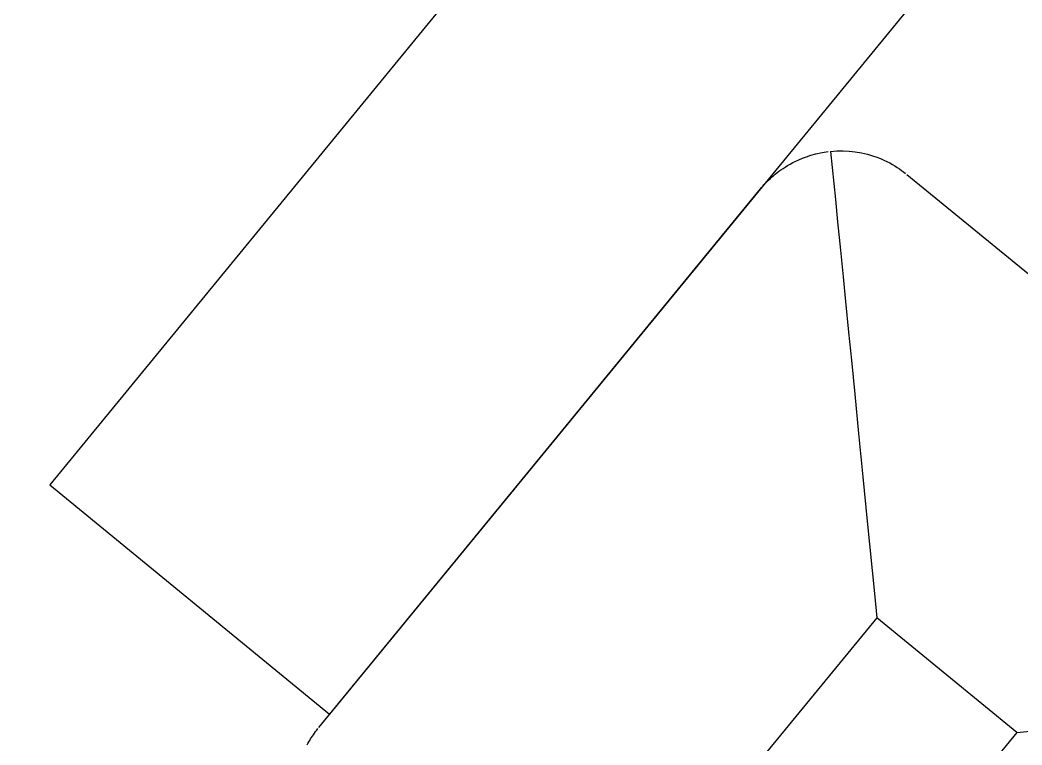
# Model space of a CAD drawing. Header units: metres. Extents: x 595957 to 596103, y 139647 to 139785.
# Drawn here: x 596051.6742 to 596051.7737, y 139678.6517 to 139678.7237 of the extents above; entities that cross this region are included whole.
import ezdxf

# ---------------------------------------------------------------- set-up
doc = ezdxf.new("R2010")
doc.units = ezdxf.units.M
doc.header["$MEASUREMENT"] = 0
doc.linetypes.add('DD2', pattern=[209.9734, 157.48, -26.2467, 0, -26.2467])
doc.layers.add('08-VU-0.20', color=32, linetype='Continuous')

# ---------------------------------------------------------------- blocks, each defined once
blk = doc.blocks.new('A$C53152EA7')
at = {"linetype": 'DD2'}
for p, q in [((-0.3250514031387866, -0.3566701466334052), (-0.3250514031387866, -1.408709630544763)), ((-0.2891147594200447, -0.3566701466479572), (-0.28911475953646, -1.408709630559315)), ((-0.3250514031387866, -1.408709630544763), (-0.2891147593036294, -1.408709630588419))]:
    blk.add_line(p, q, dxfattribs=at)
at = {"linetype": 'Continuous'}
for p, q in [((-0.2787829854059964, -1.330915869853925), (-0.2096049463143572, -1.330915924831061)), ((-0.28911483369302, -1.410425685797236), (-0.2891147786285728, -1.341247646778356)), ((-0.2531781563302502, -1.366852482489776), (-0.2531781705329195, -1.384820804480114)), ((-0.2352098344126716, -1.36685249680886), (-0.2531781563302502, -1.366852482489776)), ((-0.2352098344126716, -1.36685249680886), (-0.2352098487317562, -1.384820818697335))]:
    blk.add_line(p, q, dxfattribs=at)
at = {"linetype": 'Continuous', "extrusion": (0, 0, -1)}
for points in [[(0.2860886632697657, -1.333941965116537), (0.2826987255830318, -1.337331899951096), (0.2811212319647893, -1.338909392419737), (0.2791161038912833, -1.340914519416401), (0.2772426143055782, -1.34278800834727), (0.2754946718923748, -1.344535950367572), (0.2733205385738984, -1.346710083540529), (0.2713480145903304, -1.348682607756928), (0.2689632669789717, -1.351067356052226), (0.2661866674898192, -1.353843957112986), (0.2631216025911272, -1.356909024150809), (0.2599865751108155, -1.360044054716127), (0.2548825583653525, -1.365148077835329), (0.2531781563302502, -1.366852482489776)], [(0.2352098344126716, -1.36685249680886), (0.225429518497549, -1.357072200160474), (0.2222270626807585, -1.353869752405444), (0.219472112134099, -1.351114809236606), (0.2171030875761062, -1.348745791547117), (0.2150659376056865, -1.346708648052299), (0.2127325240289792, -1.344375242028036), (0.2108321953564882, -1.342474919903907), (0.2087693979265168, -1.340412130142795), (0.2072111355373636, -1.338853873705375), (0.205640603788197, -1.337283348068013), (0.2037521103629842, -1.335394862355315), (0.2022992736892775, -1.33394203192438)]]:
    blk.add_lwpolyline(points, dxfattribs=at)
at = {"linetype": 'Continuous'}
for points in [[(-0.2860886632697657, -1.333941965116537, 0), (-0.286078957724385, -1.333932329594973, 0), (-0.2860692506656051, -1.333922695659567, 0), (-0.2860595398815349, -1.333913064940134, 0), (-0.2860498238587752, -1.333903439095593, 0), (-0.2860401005018502, -1.333893819668447, 0), (-0.2860303684137762, -1.33388420852134, 0), (-0.2860206254990771, -1.333874607094913, 0), (-0.286010870244354, -1.33386501717905, 0), (-0.286001100554131, -1.333855440010666, 0), (-0.2859823566395789, -1.333837149111787, 0), (-0.2859635553322732, -1.33381891073077, 0), (-0.2859446981456131, -1.333800723936292, 0), (-0.2859257862437516, -1.333782587622409, 0), (-0.2859068213729188, -1.333764500843245, 0), (-0.2858878049300984, -1.333746462638373, 0), (-0.2858687380794436, -1.333728471625363, 0), (-0.2858496223343536, -1.333710527091171, 0), (-0.285830459324643, -1.333692627798882, 0), (-0.2858110924717039, -1.333674626643187, 0), (-0.2857916785869747, -1.333656670991331, 0), (-0.2857722176704556, -1.333638761047041, 0), (-0.2857527092564851, -1.333620897275978, 0), (-0.2857331534614787, -1.333603080027387, 0), (-0.2857135497033596, -1.333585309519549, 0), (-0.2856938980985433, -1.333567586465506, 0), (-0.2856741981813684, -1.333549911141745, 0), (-0.285654449951835, -1.333532283853856, 0), (-0.2856345070758834, -1.333514575730078, 0), (-0.2856145150726661, -1.33349691668991, 0), (-0.2855944742914289, -1.333479306922527, 0), (-0.2855743846157566, -1.333461746457033, 0), (-0.2855542465113103, -1.333444235278876, 0), (-0.2855340602109209, -1.33342677350447, 0), (-0.2855138261802495, -1.333409361031954, 0), (-0.2854935440700501, -1.333391998094157, 0), (-0.2854732143459842, -1.333374684298178, 0), (-0.2854527030140162, -1.333357306633843, 0), (-0.2854321434861049, -1.333339978897129, 0), (-0.285411536344327, -1.333322701713769, 0), (-0.2853908813558519, -1.333305474952795, 0), (-0.2853701789863408, -1.333288299036212, 0), (-0.2853494287701324, -1.333271173847606, 0), (-0.2853286312893033, -1.333254099736223, 0), (-0.2853077864274383, -1.333237076629302, 0), (-0.2852868943009526, -1.333220104788779, 0), (-0.2852658323245123, -1.333203085421701, 0), (-0.2852447227342054, -1.333186118470621, 0), (-0.2852235656464472, -1.333169203659054, 0), (-0.2852023611776531, -1.333152341263485, 0), (-0.2851811093278229, -1.333135531487642, 0), (-0.2851598104462028, -1.333118774564355, 0), (-0.2851384642999619, -1.333102070217137, 0), (-0.2851170713547617, -1.333085418926203, 0), (-0.2850956317270175, -1.333068820851622, 0), (-0.2850740344729275, -1.333052190937451, 0), (-0.2850523899542168, -1.333035615039989, 0), (-0.2850306985201314, -1.33301909302827, 0), (-0.2850089601706713, -1.333002625717199, 0), (-0.2849871749058366, -1.332986212481046, 0), (-0.2849653430748731, -1.332969854163821, 0), (-0.2849434646777809, -1.332953550459933, 0), (-0.2849215397145599, -1.332937301835045, 0), (-0.2848995683016255, -1.332921108376468, 0), (-0.2848774516023695, -1.332904897659319, 0), (-0.2848552881041542, -1.332888743010699, 0), (-0.2848330780398101, -1.33287264451792, 0), (-0.2848108216421679, -1.332856602311949, 0), (-0.2847885189112276, -1.332840616785688, 0), (-0.2847661698469892, -1.33282468773541, 0), (-0.2847437746822834, -1.332808815757744, 0), (-0.2847213333006948, -1.332793000648962, 0), (-0.2846988460514694, -1.33277724290383, 0), (-0.2846762255067006, -1.332761481840862, 0), (-0.2846535587450489, -1.332745778665412, 0), (-0.2846308457665145, -1.332730133945006, 0), (-0.2846080870367587, -1.332714547650539, 0), (-0.284585282439366, -1.332699020073051, 0), (-0.2845624318579212, -1.332683551183436, 0), (-0.2845395356416702, -1.332668141563772, 0), (-0.2845165942562744, -1.332652791097644, 0), (-0.2844936071196571, -1.332637500265264, 0), (-0.2844704982126132, -1.33262221867335, 0), (-0.2844473436707631, -1.332606997268158, 0), (-0.2844241440761834, -1.332591835831408, 0), (-0.2844008991960436, -1.332576735061593, 0), (-0.2843776096124202, -1.332561694609467, 0), (-0.2843542750924826, -1.332546714460477, 0), (-0.2843308962183073, -1.33253179503663, 0), (-0.2843074727570638, -1.33251693607599, 0), (-0.284284005407244, -1.332502137956908, 0), (-0.2842604288598523, -1.332487359628431, 0), (-0.2842368080746382, -1.332472642636276, 0), (-0.2842131436336786, -1.332457987038651, 0), (-0.2841894355369732, -1.33244339270459, 0), (-0.2841656839009374, -1.332428859939682, 0), (-0.284141888958402, -1.332414388802135, 0), (-0.2841180510586128, -1.332399979248294, 0), (-0.2840941702015698, -1.332385631612851, 0), (-0.2840702465036884, -1.332371345648426, 0), (-0.2840462265303358, -1.332357090010191, 0), (-0.2840221639489755, -1.33234289662505, 0), (-0.2839980588760227, -1.332328765740385, 0), (-0.2839739117771387, -1.332314697283437, 0), (-0.2839497224194929, -1.332300691938144, 0), (-0.2839254913851619, -1.332286748918705, 0), (-0.283901218441315, -1.332272868909058, 0), (-0.2838769040536135, -1.332259052011068, 0), (-0.2838525484548882, -1.332245298166526, 0), (-0.283828109386377, -1.33223158401961, 0), (-0.283803629106842, -1.332217933537322, 0), (-0.2837791078491136, -1.332204346705112, 0), (-0.2837545457296073, -1.332190823712153, 0), (-0.2837299432139844, -1.332177364616655, 0), (-0.2837052999529988, -1.332163969491376, 0), (-0.2836806165287271, -1.332150638700114, 0), (-0.2836558928247541, -1.33213737233018, 0), (-0.2836311293067411, -1.332124170148745, 0), (-0.283606295241043, -1.332111016643466, 0), (-0.2835814215941355, -1.332097928025178, 0), (-0.2835565083660185, -1.332084904483054, 0), (-0.2835315557895228, -1.332071946031647, 0), (-0.2835065636318177, -1.332059052729164, 0), (-0.2834815327078104, -1.332046225099475, 0), (-0.2834564627846703, -1.332033462938853, 0), (-0.283431354095228, -1.332020766378264, 0), (-0.2834062067558989, -1.332008135927026, 0), (-0.2833810022566468, -1.331995562140946, 0), (-0.2833557593403384, -1.331983054507873, 0), (-0.2833304782398045, -1.331970613406156, 0), (-0.2833051590714604, -1.331958238763036, 0), (-0.2832798023009673, -1.331945930956863, 0), (-0.2832544075790793, -1.331933690118603, 0), (-0.283228975487873, -1.331921516146394, 0), (-0.2832035060273483, -1.331909409520449, 0), (-0.2831779993139207, -1.331897370255319, 0), (-0.2831524482462555, -1.331885395004065, 0), (-0.2831268602749333, -1.331873487477424, 0), (-0.2831012355163693, -1.331861648126505, 0), (-0.2830755742033944, -1.331849876631168, 0), (-0.283049876568839, -1.331838173588039, 0), (-0.2830241424962878, -1.331826538851601, 0), (-0.2829983724514022, -1.331814972960274, 0), (-0.2829725665505975, -1.331803475652123, 0), (-0.282946724910289, -1.33179204732005, 0), (-0.2829208513721824, -1.331780689797597, 0), (-0.2828949423274025, -1.331769401658676, 0), (-0.2828689981251955, -1.331758182917838, 0), (-0.2828430187655613, -1.331747033967986, 0), (-0.2828170044813305, -1.33173595496919, 0), (-0.2827909555053338, -1.331724946168833, 0), (-0.2827648718375713, -1.331714007450501, 0), (-0.2827387537108734, -1.331703139265301, 0), (-0.282712601358071, -1.331692341875168, 0), (-0.282686423510313, -1.331681618816219, 0), (-0.2826602120185271, -1.331670966595993, 0), (-0.2826339667662978, -1.331660385447321, 0), (-0.2826076881028712, -1.331649875122821, 0), (-0.2825813762610778, -1.33163943591353, 0), (-0.2825550315901637, -1.331629067921313, 0), (-0.2825286540901288, -1.331618771029753, 0), (-0.2825022442266345, -1.331608545107883, 0), (-0.282475802116096, -1.331598390795989, 0), (-0.2824493418447673, -1.331588312837994, 0), (-0.2824228499084711, -1.331578306242591, 0), (-0.2823963263072073, -1.331568370907917, 0), (-0.2823697716230527, -1.331558507008594, 0), (-0.282343185856007, -1.331548714690143, 0), (-0.2823165692389011, -1.3315389938507, 0), (-0.2822899220045656, -1.331529344664887, 0), (-0.2822632445022464, -1.331519767118152, 0), (-0.2822365367319435, -1.331510261123185, 0), (-0.2822098245378584, -1.331500836007763, 0), (-0.2821830825414509, -1.331491482473211, 0), (-0.2821563110919669, -1.331482200926985, 0), (-0.2821295104222372, -1.331472991136252, 0), (-0.282102680997923, -1.33146385323198, 0), (-0.282075822702609, -1.331454787374241, 0), (-0.2820489358855411, -1.331445793737657, 0), (-0.2820220208959654, -1.331436872249469, 0), (-0.2819950777338818, -1.331428022996988, 0), (-0.2819681436521932, -1.33141925810196, 0), (-0.2819411818636581, -1.331410565268015, 0), (-0.281914192950353, -1.331401944917161, 0), (-0.2818871767958626, -1.331393396787462, 0), (-0.2818601338658482, -1.331384921388235, 0), (-0.2818330641603097, -1.331376518442994, 0), (-0.2818059679120779, -1.331368188082706, 0), (-0.281778845586814, -1.331359930496546, 0), (-0.2817516970681027, -1.331351745990105, 0), (-0.2817245715996251, -1.331343648664188, 0), (-0.2816974207526073, -1.331335624228814, 0), (-0.2816702441778034, -1.331327672742191, 0), (-0.2816430429229513, -1.331319794131559, 0), (-0.281615816638805, -1.331311988658854, 0), (-0.2815885657910258, -1.33130425636773, 0), (-0.2815612903796136, -1.331296597520122, 0), (-0.2815339908702299, -1.33128901195596, 0), (-0.2815066673792899, -1.331281499835313, 0), (-0.2814793807920069, -1.33127407784923, 0), (-0.2814520705724135, -1.331266729277559, 0), (-0.2814247371861711, -1.331259454193059, 0), (-0.281397380749695, -1.331252252770355, 0), (-0.2813700014958158, -1.331245125096757, 0), (-0.2813425996573642, -1.331238071477856, 0), (-0.2813151755835861, -1.331231091608061, 0), (-0.2812877290416509, -1.331224185982137, 0), (-0.2812602606136352, -1.331217354469118, 0), (-0.2812328431755304, -1.331210615186137, 0), (-0.2812054040841758, -1.331203949986957, 0), (-0.281177943921648, -1.331197358958889, 0), (-0.2811504628043622, -1.331190842480282, 0), (-0.2811229607323185, -1.331184400376515, 0), (-0.2810954381711781, -1.331178032938624, 0), (-0.2810678953537717, -1.331171740195714, 0), (-0.2810403322800994, -1.331165522307856, 0), (-0.2810127494158223, -1.331159379609744, 0), (-0.2809852310456336, -1.331153330509551, 0), (-0.2809576934669167, -1.331147356177098, 0), (-0.2809301366796717, -1.331141456903424, 0), (-0.2809025608003139, -1.33113563277584, 0), (-0.2808749662945047, -1.331129883954418, 0), (-0.2808473533950746, -1.331124210628332, 0), (-0.2808197221020237, -1.331118612928549, 0), (-0.2807920728810132, -1.331113091102452, 0), (-0.2807644056156278, -1.331107645164593, 0), (-0.2807368168141693, -1.331102293726872, 0), (-0.2807092106668279, -1.33109701788635, 0), (-0.2806815876392648, -1.33109181758482, 0), (-0.28065394773148, -1.331086692924146, 0), (-0.2806262914091349, -1.331081643613288, 0), (-0.2805986187886447, -1.331076670190669, 0), (-0.2805709302192554, -1.331071771972347, 0), (-0.2805432258173823, -1.331066949351225, 0), (-0.2805155061651021, -1.331062202138128, 0), (-0.2804878790630028, -1.331057548552053, 0), (-0.2804602371761575, -1.331052969864686, 0), (-0.2804325805045664, -1.331048465945059, 0), (-0.2804049097467214, -1.331044037055108, 0), (-0.2803772247862071, -1.331039683092968, 0), (-0.2803495258558542, -1.331035403694841, 0), (-0.2803218135377392, -1.331031199326389, 0), (-0.2802940875990316, -1.331027069798438, 0), (-0.280266348621808, -1.331023015198298, 0), (-0.280238717328757, -1.331019052435295, 0), (-0.2802110735792667, -1.331015163756092, 0), (-0.2801834174897522, -1.331011349524488, 0), (-0.2801557494094595, -1.331007609376684, 0), (-0.2801280694548041, -1.331003943574615, 0), (-0.2801003778586164, -1.331000352001865, 0), (-0.2800726752029732, -1.330996834789403, 0), (-0.2800449613714591, -1.330993391980883, 0), (-0.2800172365969047, -1.33099002338713, 0), (-0.2799896352225915, -1.330986744898837, 0), (-0.2799620234873146, -1.330983540246962, 0), (-0.27993440174032, -1.330980409082258, 0), (-0.2799067703308538, -1.330977351564798, 0), (-0.2798791292589158, -1.330974367461749, 0), (-0.2798514787573367, -1.330971456904081, 0), (-0.2798238190589473, -1.330968619891792, 0), (-0.279796150745824, -1.330965856453986, 0), (-0.2797684737015516, -1.330963166197762, 0), (-0.2797409361228347, -1.330960563209374, 0), (-0.2797133903950453, -1.330958033242496, 0), (-0.2796858368674293, -1.330955576326232, 0), (-0.2796582757728174, -1.330953192533343, 0), (-0.2796307071112096, -1.330950882533216, 0), (-0.2796031314646825, -1.330948646296747, 0), (-0.2795755487168208, -1.330946484202286, 0), (-0.2795479592168704, -1.330944396380801, 0), (-0.2795203635469079, -1.330942382934154, 0), (-0.2794929237570614, -1.330940455503878, 0), (-0.2794654779136181, -1.330938601255184, 0), (-0.279438026365824, -1.330936819402268, 0), (-0.2794105692300946, -1.330935109304846, 0), (-0.2793831070885062, -1.330933470540913, 0), (-0.2793556397082284, -1.330931902266457, 0), (-0.2793281675549224, -1.330930403695675, 0), (-0.2793006908614188, -1.330928974144626, 0), (-0.2792732095113024, -1.33092761291482, 0), (-0.2792459013871849, -1.330926328111673, 0), (-0.2792185894213617, -1.330925113041303, 0), (-0.2791912738466635, -1.330923970148433, 0), (-0.2791639546630904, -1.33092290298373, 0), (-0.2791366323363036, -1.330921913846396, 0), (-0.2791093070991337, -1.33092100569047, 0), (-0.2790819790679961, -1.330920181324473, 0), (-0.2790546484757215, -1.330919443658786, 0), (-0.2790273156715557, -1.330918795531034, 0), (-0.2790001730900258, -1.330918241117615, 0), (-0.2789730286458507, -1.330917767700157, 0), (-0.2789458824554458, -1.330917365019559, 0), (-0.2789187351008877, -1.330917023136863, 0), (-0.2788915864657611, -1.330916731763864, 0), (-0.2788644370157272, -1.330916480917949, 0), (-0.2788372869836167, -1.330916260398226, 0), (-0.2788101362530142, -1.330916060047457, 0), (-0.2787829854059964, -1.330915869853925, 0)], [(-0.2891147786285728, -1.341247646778356, 0), (-0.2891147058689967, -1.341230828809785, 0), (-0.2891146291512996, -1.34121401066659, 0), (-0.2891145445173606, -1.341197192843538, 0), (-0.2891144483583048, -1.341180374991382, 0), (-0.2891143364831805, -1.341163557575783, 0), (-0.2891142052831128, -1.341146740363911, 0), (-0.2891140505671501, -1.341129923297558, 0), (-0.2891138686100021, -1.34111310679873, 0), (-0.2891136555699632, -1.341096290576388, 0), (-0.2891134074889123, -1.341079435384017, 0), (-0.2891131254145876, -1.341062580511789, 0), (-0.289112810161896, -1.341045726367156, 0), (-0.2891124627785757, -1.341028872688184, 0), (-0.2891120846616104, -1.341012020042399, 0), (-0.2891116765094921, -1.340995167949586, 0), (-0.2891112396027893, -1.340978316497058, 0), (-0.2891107748728245, -1.340961466237786, 0), (-0.2891102834837511, -1.340944616793422, 0), (-0.289109765086323, -1.340927729848772, 0), (-0.2891092206118628, -1.340910843864549, 0), (-0.2891086499439552, -1.340893959102686, 0), (-0.2891080526169389, -1.340877075694152, 0), (-0.289107428630814, -1.340860193173285, 0), (-0.289106777519919, -1.340843312093057, 0), (-0.2891060988185927, -1.340826432176982, 0), (-0.2891053927596658, -1.340809553657891, 0), (-0.2891046587610617, -1.340792676550336, 0), (-0.2891038950765505, -1.340775763863348, 0), (-0.2891031029867008, -1.340758852878935, 0), (-0.2891022829571739, -1.340741943451576, 0), (-0.2891014349879697, -1.340725035406649, 0), (-0.2891005588462576, -1.340708129151608, 0), (-0.2890996551141143, -1.340691224802868, 0), (-0.289098723558709, -1.34067432206939, 0), (-0.2890977642964572, -1.340657421285869, 0), (-0.2890967775601894, -1.340640522248577, 0), (-0.2890957611380145, -1.340623589669121, 0), (-0.2890947171254084, -1.340606659112382, 0), (-0.2890936455223709, -1.34058973059291, 0), (-0.2890925462124869, -1.340572804110707, 0), (-0.2890914195450023, -1.340555880000466, 0), (-0.2890902649378404, -1.340538958087564, 0), (-0.2890890828566626, -1.340522038197378, 0), (-0.2890878733014688, -1.340505120795569, 0), (-0.2890866358065978, -1.340488205867587, 0), (-0.2890853681601584, -1.34047125899815, 0), (-0.2890840726904571, -1.340454314704402, 0), (-0.2890827496303245, -1.34043737295724, 0), (-0.2890813987469301, -1.340420433727559, 0), (-0.2890800202731043, -1.340403497262741, 0), (-0.289078614092432, -1.34038656357734, 0), (-0.289077180204913, -1.340369632525835, 0), (-0.2890757186105475, -1.34035270428285, 0), (-0.2890742294257507, -1.3403357789648, 0), (-0.2890727097401395, -1.340318823815323, 0), (-0.2890711622312665, -1.340301871619886, 0), (-0.2890695871319622, -1.340284922363935, 0), (-0.2890679843258113, -1.340267976091127, 0), (-0.2890663536963984, -1.340251033223467, 0), (-0.2890646954765543, -1.340234093426261, 0), (-0.2890630095498636, -1.340217156903236, 0), (-0.2890612960327417, -1.340200223727152, 0), (-0.2890595549251884, -1.340183293781593, 0), (-0.2890577827347443, -1.340166335969116, 0), (-0.2890559828374535, -1.340149381503579, 0), (-0.2890541552333161, -1.340132430632366, 0), (-0.2890522999223322, -1.340115483282716, 0), (-0.2890504169045016, -1.340098539672908, 0), (-0.2890485060634091, -1.340081599526457, 0), (-0.2890465678647161, -1.340064663309022, 0), (-0.2890446016099304, -1.340047730875085, 0), (-0.2890426078811288, -1.340030802122783, 0), (-0.2890405830694363, -1.34001384745352, 0), (-0.2890385302016512, -1.339996896538651, 0), (-0.2890364497434348, -1.33997994971287, 0), (-0.2890343415783718, -1.339963006947073, 0), (-0.2890322054736316, -1.339946068328572, 0), (-0.2890300418948755, -1.339929133959231, 0), (-0.2890278504928574, -1.33991220362077, 0), (-0.2890256315004081, -1.339895277778851, 0), (-0.2890233849175274, -1.339878356040572, 0), (-0.289021106553264, -1.339861410146113, 0), (-0.2890188005985692, -1.339844468573574, 0), (-0.2890164665877819, -1.339827531715855, 0), (-0.2890141051029786, -1.339810599180055, 0), (-0.2890117159113288, -1.339793671417283, 0), (-0.289009298896417, -1.339776748267468, 0), (-0.2890068541746587, -1.339759829890681, 0), (-0.2890043816296384, -1.339742916199611, 0), (-0.2890018816106021, -1.339726007528952, 0), (-0.2889993494609371, -1.33970907596813, 0), (-0.2889967898372561, -1.339692149485927, 0), (-0.2889942022738978, -1.33967522814055, 0), (-0.288991587003693, -1.339658311859239, 0), (-0.2889889437938109, -1.339641400511027, 0), (-0.2889862729934976, -1.339624494576128, 0), (-0.2889835744863376, -1.339607593792607, 0), (-0.2889808483887464, -1.339590698247775, 0), (-0.2889780941186473, -1.339573808072601, 0), (-0.2889753081835806, -1.339556896913564, 0), (-0.2889724943088368, -1.33953999140067, 0), (-0.2889696524944156, -1.339523091330193, 0), (-0.2889667830895633, -1.339506196862203, 0), (-0.2889638856286183, -1.339489307982149, 0), (-0.2889609606936574, -1.339472424820997, 0), (-0.2889580079354346, -1.339455547349644, 0), (-0.2889550273539498, -1.339438675626297, 0), (-0.2889520188327879, -1.339421809912892, 0), (-0.2889489782974124, -1.339404924976407, 0), (-0.2889459098223597, -1.339388046151726, 0), (-0.2889428135240451, -1.339371173060499, 0), (-0.2889396894024685, -1.339354306139285, 0), (-0.2889365373412147, -1.339337445417186, 0), (-0.2889333579223603, -1.339320591025171, 0), (-0.288930150330998, -1.339303742643096, 0), (-0.2889269149163738, -1.339286900678417, 0), (-0.288923651794903, -1.339270064941957, 0), (-0.2889203560771421, -1.339253211917821, 0), (-0.2889170326525345, -1.339236365296529, 0), (-0.2889136814046651, -1.339219525150838, 0), (-0.2889103022171184, -1.339202691757237, 0), (-0.2889068950898945, -1.339185864897445, 0), (-0.2889034603722394, -1.339169044862501, 0), (-0.2888999975984916, -1.339152231477783, 0), (-0.2888965071178973, -1.339135424903361, 0), (-0.288892988814041, -1.339118625197443, 0), (-0.2888894377974793, -1.339101809688145, 0), (-0.2888858588412404, -1.339085001294734, 0), (-0.2888822520617396, -1.339068199784379, 0), (-0.2888786173425615, -1.339051405360806, 0), (-0.2888749549165368, -1.339034618140431, 0), (-0.2888712645508349, -1.339017838370637, 0), (-0.2888675461290404, -1.339001065658522, 0), (-0.2888638000003994, -1.338984300367883, 0), (-0.288860025932081, -1.338967542425962, 0), (-0.288856219034642, -1.338950770397787, 0), (-0.2888523845467716, -1.338934005660121, 0), (-0.2888485217699781, -1.338917248591315, 0), (-0.2888446311699226, -1.338900499060401, 0), (-0.28884071263019, -1.338883757358417, 0), (-0.2888367662671953, -1.338867023514467, 0), (-0.2888327918481082, -1.338850297368481, 0), (-0.2888287898385897, -1.338833579036873, 0), (-0.2888247596565634, -1.338816868650611, 0), (-0.2888206966454163, -1.338800145618734, 0), (-0.288816605694592, -1.338783430444892, 0), (-0.2888124868040904, -1.338766723289154, 0), (-0.2888083402067423, -1.33875002458808, 0), (-0.2888041657861322, -1.338733333876007, 0), (-0.2887999636586756, -1.338716651458526, 0), (-0.2887957335915416, -1.338699977422948, 0), (-0.2887914760503918, -1.338683311550994, 0), (-0.28878719068598, -1.338666654148255, 0), (-0.2887828727252781, -1.338649985496886, 0), (-0.2887785269413143, -1.338633325096453, 0), (-0.2887741534505039, -1.338616673296201, 0), (-0.2887697526020929, -1.338600030197995, 0), (-0.2887653240468353, -1.338583395598107, 0), (-0.2887608680175617, -1.338566769918543, 0), (-0.2887563845142722, -1.338550152780954, 0), (-0.2887518733041361, -1.338533544403617, 0), (-0.2887473348528147, -1.338516945019364, 0), (-0.2887427638052031, -1.33850033566705, 0), (-0.2887381651671603, -1.33848373508954, 0), (-0.2887335391715169, -1.33846714370884, 0), (-0.2887288859346882, -1.338450561306672, 0), (-0.2887242052238435, -1.338433987941244, 0), (-0.2887194972718135, -1.338417423801729, 0), (-0.2887147619621828, -1.338400868786266, 0), (-0.2887099994113669, -1.338384323011269, 0), (-0.2887052096193656, -1.338367786593153, 0), (-0.2887003874639049, -1.338351241560304, 0), (-0.2886955380672589, -1.338334706015303, 0), (-0.2886906614294276, -1.338318179929047, 0), (-0.2886857577832416, -1.338301663301536, 0), (-0.2886808268958703, -1.338285156205529, 0), (-0.288675868883729, -1.338268658786546, 0), (-0.2886708837468177, -1.338252170811757, 0), (-0.2886658717179671, -1.338235692630406, 0), (-0.2886608326807618, -1.338219224053319, 0), (-0.2886557613965124, -1.338202748796903, 0), (-0.2886506631039083, -1.338186283144751, 0), (-0.2886455379193649, -1.338169827431557, 0), (-0.2886403857264668, -1.338153381686425, 0), (-0.2886352066416293, -1.338136945938459, 0), (-0.2886300005484372, -1.338120520056691, 0), (-0.2886247677961364, -1.338104104273953, 0), (-0.288619508035481, -1.338087698604795, 0), (-0.2886142216157168, -1.338071303238394, 0), (-0.2886089032981545, -1.33805490238592, 0), (-0.2886035580886528, -1.338038511836203, 0), (-0.2885981861036271, -1.338022131516482, 0), (-0.288592787575908, -1.338005761717795, 0), (-0.2885873621562496, -1.337989402352832, 0), (-0.2885819100774825, -1.337973053217866, 0), (-0.2885764312231913, -1.337956714545726, 0), (-0.2885709259426221, -1.337940386671107, 0), (-0.2885653940029442, -1.337924069273868, 0), (-0.2885598305147141, -1.337907748034922, 0), (-0.2885542404837906, -1.337891437622602, 0), (-0.2885486240265891, -1.337875137847732, 0), (-0.2885429806774482, -1.337858848972246, 0), (-0.2885373110184446, -1.33784257080697, 0), (-0.2885316148167476, -1.33782630362839, 0), (-0.2885258921887726, -1.337810047247331, 0), (-0.2885201431345195, -1.33779380186752, 0), (-0.2885143676539883, -1.337777567547164, 0), (-0.2885085609741509, -1.337761331145884, 0), (-0.2885027281008661, -1.337745105789509, 0), (-0.2884968685684726, -1.337728891550796, 0), (-0.2884909830754623, -1.337712688691681, 0), (-0.2884850710397586, -1.337696497008437, 0), (-0.2884791326941922, -1.33768031661748, 0), (-0.2884731681551784, -1.337664147489704, 0), (-0.2884671773063019, -1.337647989872494, 0), (-0.2884611602639779, -1.337631843649433, 0), (-0.288455112488009, -1.337615697062574, 0), (-0.2884490385185927, -1.337599561811658, 0), (-0.288442938355729, -1.337583438260481, 0), (-0.2884368121158332, -1.337567326350836, 0), (-0.2884306596824899, -1.337551226097276, 0), (-0.2884244812885299, -1.337535137630766, 0), (-0.2884182764682919, -1.337519060805789, 0), (-0.2884120458038524, -1.337502995927935, 0), (-0.2884057891787961, -1.337486942953547, 0), (-0.2883995022857562, -1.337470891070552, 0), (-0.2883931893156841, -1.337454851032817, 0), (-0.2883868503849953, -1.337438823102275, 0), (-0.2883804854936898, -1.337422807249823, 0), (-0.2883740945253521, -1.337406803460908, 0), (-0.288367677712813, -1.337390811910154, 0), (-0.2883612351724878, -1.337374832626665, 0), (-0.2883547665551305, -1.337358865508577, 0), (-0.288348272209987, -1.337342910745065, 0), (-0.2883417481789365, -1.337326958513586, 0), (-0.2883351981872693, -1.337311018985929, 0), (-0.2883286223514006, -1.337295091725537, 0), (-0.2883220207877457, -1.337279177067103, 0), (-0.2883153934963048, -1.337263274777797, 0), (-0.2883087404770777, -1.337247385177761, 0), (-0.2883020616136491, -1.337231508179684, 0), (-0.2882953572552651, -1.337215643987292, 0), (-0.288288627169095, -1.337199792353204, 0), (-0.2882818677462637, -1.337183945172001, 0), (-0.2882750827120617, -1.337168110912899, 0), (-0.2882682720664889, -1.337152289546793, 0), (-0.2882614358095452, -1.337136481000925, 0), (-0.2882545740576461, -1.337120685479022, 0), (-0.2882476868107915, -1.337104902762803, 0), (-0.2882407737197354, -1.337089133201516, 0), (-0.2882338353665546, -1.33707337686792, 0), (-0.2882268712855875, -1.337057633441873, 0), (-0.288219878799282, -1.337041896331357, 0), (-0.2882128607016057, -1.337026172346668, 0), (-0.2882058171089739, -1.337010461618775, 0), (-0.2881987482542172, -1.336994764351402, 0), (-0.2881916537880898, -1.336979080442688, 0), (-0.2881845340598375, -1.336963409907185, 0), (-0.288177388953045, -1.336947752803098, 0), (-0.2881702185841277, -1.336932109363261, 0), (-0.2881630226038396, -1.336916479340289, 0), (-0.2881557988002896, -1.336900857102592, 0), (-0.2881485497346148, -1.336885248689214, 0), (-0.2881412751739845, -1.336869653736358, 0), (-0.2881339754676446, -1.33685407268058, 0), (-0.28812665049918, -1.336838505318156, 0), (-0.2881193003850058, -1.336822951954673, 0), (-0.2881119248922914, -1.336807412619237, 0), (-0.2881045243702829, -1.336791887049912, 0), (-0.2880970985861495, -1.336776375537738, 0), (-0.2880896454444155, -1.336760873135063, 0), (-0.2880821672733873, -1.336745385095128, 0), (-0.288074663723819, -1.336729911214206, 0), (-0.2880671352613717, -1.336714451434091, 0), (-0.288059581653215, -1.33669900597306, 0), (-0.2880520028993487, -1.336683574540075, 0), (-0.2880443992326036, -1.336668157789973, 0), (-0.2880367706529796, -1.33665275524254, 0), (-0.2880291169276461, -1.336637367174262, 0), (-0.2880214363103732, -1.336621990034473, 0), (-0.2880137308966368, -1.336606627286528, 0), (-0.2880060005700216, -1.336591279366985, 0), (-0.2879982450976968, -1.336575945766526, 0), (-0.2879904649453238, -1.336560627067229, 0), (-0.2879826597636566, -1.336545323050814, 0), (-0.2879748297855258, -1.336530033804593, 0), (-0.2879669747781008, -1.336514759241254, 0), (-0.2879590950906277, -1.336499499782803, 0), (-0.2879511880455539, -1.336484250525245, 0), (-0.2879432562040165, -1.336469016023329, 0), (-0.2879352996824309, -1.336453796524438, 0), (-0.2879273184807971, -1.336438592144987, 0), (-0.2879193125991151, -1.336423402812215, 0), (-0.2879112821538001, -1.336408228322398, 0), (-0.287903227028437, -1.336393069301266, 0), (-0.2878951474558562, -1.336377925195848, 0), (-0.2878870433196425, -1.336362796282629, 0), (-0.2878789115929976, -1.336347676799051, 0), (-0.2878707555355504, -1.33633257256588, 0), (-0.2878625750308856, -1.336317483495804, 0), (-0.2878543701954186, -1.336302409908967, 0), (-0.2878461410291493, -1.336287351601641, 0), (-0.2878378876484931, -1.336272308646585, 0), (-0.2878296099370345, -1.336257281160215, 0), (-0.2878213082440197, -1.336242268997012, 0), (-0.2878129822202027, -1.336227272404358, 0), (-0.2878046296536922, -1.336212286754744, 0), (-0.2877962529892102, -1.336197316486505, 0), (-0.2877878522267565, -1.33618236190523, 0), (-0.2877794275991619, -1.336167422836297, 0), (-0.2877709788735956, -1.336152499556192, 0), (-0.2877625062828884, -1.336137591817533, 0), (-0.2877540098270401, -1.336122699911357, 0), (-0.2877454896224663, -1.336107823663042, 0), (-0.2877369454363361, -1.336092963232659, 0), (-0.2877283757552505, -1.336078115156852, 0), (-0.2877197822090238, -1.33606328292808, 0), (-0.2877111649140716, -1.336048466415377, 0), (-0.2877025241032243, -1.336033666186268, 0), (-0.287693859776482, -1.336018881498603, 0), (-0.287685171701014, -1.336004113138188, 0), (-0.2876764601096511, -1.335989360552048, 0), (-0.2876677251188084, -1.335974624074879, 0), (-0.2876589666120708, -1.335959903532057, 0), (-0.2876501834252849, -1.335945197104593, 0), (-0.2876413769554347, -1.335930506698787, 0), (-0.2876325469696894, -1.335915832518367, 0), (-0.2876236938172951, -1.335901174548781, 0), (-0.2876148172654212, -1.335886532688164, 0), (-0.2876059175468981, -1.335871907227556, 0), (-0.2875969946617261, -1.335857298021438, 0), (-0.2875880484934896, -1.335842705098912, 0), (-0.2875790793914348, -1.33582812845998, 0), (-0.287570086424239, -1.335813567522564, 0), (-0.2875610706396401, -1.335799022854189, 0), (-0.2875520315719768, -1.335784494629479, 0), (-0.2875429699197412, -1.335769982950296, 0), (-0.2875338849844411, -1.335755487787537, 0), (-0.287524777231738, -1.335741009155754, 0), (-0.2875156466616318, -1.335726547098602, 0), (-0.2875064932741225, -1.335712101630634, 0), (-0.2874973170692101, -1.335697672868264, 0), (-0.2874881182797253, -1.335683261087979, 0), (-0.2874788969056681, -1.33566886621702, 0), (-0.2874696527142078, -1.335654488051659, 0), (-0.287460385938175, -1.335640126562794, 0), (-0.2874510964611545, -1.335625781939598, 0), (-0.2874417845159769, -1.335611454007449, 0), (-0.2874324499862269, -1.335597143028281, 0), (-0.2874230927554891, -1.335582848842023, 0), (-0.2874137132894248, -1.335568571754266, 0), (-0.2874043124029413, -1.335554313423927, 0), (-0.2873948892811313, -1.335540071930154, 0), (-0.2873854436911643, -1.335525847549434, 0), (-0.2873759756330401, -1.335511640107143, 0), (-0.2873664854560047, -1.335497449719696, 0), (-0.2873569728108123, -1.335483276634477, 0), (-0.287347438163124, -1.335469120618654, 0), (-0.2873378810472786, -1.335454981788644, 0), (-0.2873283018125221, -1.335440859984374, 0), (-0.2873187026707456, -1.335426758771064, 0), (-0.2873090812936425, -1.335412674714462, 0), (-0.287299438030459, -1.335398608149262, 0), (-0.2872897726483643, -1.335384558784426, 0), (-0.2872800852637738, -1.335370526707266, 0), (-0.2872703759931028, -1.335356511975988, 0), (-0.2872606446035206, -1.335342514823424, 0), (-0.2872508914442733, -1.335328535118606, 0), (-0.2872411162825301, -1.335314572774223, 0), (-0.2872313224943355, -1.335300632490544, 0), (-0.287221507052891, -1.335286709887441, 0), (-0.2872116696089506, -1.335272804717533, 0), (-0.2872018106281757, -1.335258917300962, 0), (-0.2871919297613204, -1.335245047463104, 0), (-0.2871820273576304, -1.335231195116648, 0), (-0.2871721031842753, -1.335217360654497, 0), (-0.2871621574740857, -1.335203543931129, 0), (-0.2871521902270615, -1.335189744844683, 0), (-0.2871422055177391, -1.335175969434204, 0), (-0.2871321995044127, -1.335162212097202, 0), (-0.2871221718378365, -1.335148472484434, 0), (-0.2871121228672564, -1.335134750712314, 0), (-0.2871020524762571, -1.335121046780841, 0), (-0.2870919605484232, -1.335107360995607, 0), (-0.2870818474330008, -1.335093693021918, 0), (-0.2870717126643285, -1.335080043107155, 0), (-0.287061556824483, -1.335066411222215, 0), (-0.2870513853849843, -1.33505280483223, 0), (-0.2870411922922358, -1.335039216370205, 0), (-0.28703097847756, -1.335025646112626, 0), (-0.2870207431260496, -1.33501209403039, 0), (-0.287010486703366, -1.334998560152599, 0), (-0.2870002093259245, -1.334985044421046, 0), (-0.2869899106444791, -1.334971546777524, 0), (-0.2869795910082757, -1.334958067716798, 0), (-0.2869692503008991, -1.334944606976933, 0), (-0.2869588953908533, -1.334931173172663, 0), (-0.2869485195260495, -1.33491775773291, 0), (-0.2869381227064878, -1.33490436070133, 0), (-0.2869277050485834, -1.334890982179786, 0), (-0.2869172664359212, -1.33487762187724, 0), (-0.2869068069849163, -1.334864280448528, 0), (-0.2868963268119842, -1.33485095728247, 0), (-0.2868858256842941, -1.334837652655551, 0), (-0.2868753039510921, -1.334824366887915, 0), (-0.2868647695286199, -1.334811109642033, 0), (-0.2868542142678052, -1.334797871124465, 0), (-0.2868436385178939, -1.334784651189693, 0), (-0.2868330420460552, -1.334771449983236, 0), (-0.2868224249687046, -1.334758267636062, 0), (-0.2868117874022573, -1.334745103973546, 0), (-0.2868011292302981, -1.334731959141209, 0), (-0.2867904505692422, -1.334718833357329, 0), (-0.2867797514190897, -1.33470572612714, 0), (-0.2867690412094817, -1.334692649077624, 0), (-0.2867583106271923, -1.334679591280292, 0), (-0.2867475595558062, -1.334666552298586, 0), (-0.2867367881117389, -1.334653532438097, 0), (-0.2867259964114055, -1.334640531480545, 0), (-0.2867151843383908, -1.334627549877041, 0), (-0.2867043518926948, -1.334614587103715, 0), (-0.2866934993071482, -1.334601643611677, 0), (-0.2866826261160895, -1.334588719371823, 0), (-0.2866717437282205, -1.334575827029767, 0), (-0.2866608409676701, -1.33456295398355, 0), (-0.2866499181836843, -1.334550100291381, 0), (-0.2866389753762633, -1.334537265836843, 0), (-0.2866280124289915, -1.334524450503523, 0), (-0.2866170295746997, -1.334511654436938, 0), (-0.2866060269298032, -1.33449887765164, 0), (-0.2865950043778867, -1.334486120234942, 0), (-0.2865839620353654, -1.334473381939461, 0), (-0.2865706559969112, -1.33445808806573, 0), (-0.2865573215531185, -1.334442822160781, 0), (-0.2865439584711567, -1.334427584268269, 0), (-0.2865305668674409, -1.334412374766544, 0), (-0.2865171468583867, -1.33439719339367, 0), (-0.2865036983275786, -1.334382040353375, 0), (-0.286490221391432, -1.334366915820283, 0), (-0.2864767160499468, -1.334351819867152, 0), (-0.2864631820702925, -1.334336752624949, 0), (-0.2864496401743963, -1.334321736474521, 0), (-0.2864360698731616, -1.334306748642121, 0), (-0.2864224722143263, -1.334291789200506, 0), (-0.2864088468486443, -1.334276857625809, 0), (-0.286395194591023, -1.334261953670648, 0), (-0.2863815155578777, -1.334247077189502, 0), (-0.286367809982039, -1.334232228109613, 0), (-0.2863540785619989, -1.334217405674281, 0), (-0.286340321181342, -1.334202610276407, 0), (-0.286326561239548, -1.334187866028515, 0), (-0.2863127749878913, -1.334173149312846, 0), (-0.2862989616114646, -1.334158461526386, 0), (-0.2862851198296994, -1.334143803236657, 0), (-0.2862712489441037, -1.334129176029819, 0), (-0.2862573482561857, -1.334114580924506, 0), (-0.2862434163689613, -1.33410001899756, 0), (-0.2862294525839388, -1.334085491500446, 0), (-0.2862154559697956, -1.334070999524556, 0), (-0.2862014526035637, -1.334056570296525, 0), (-0.2861874195514247, -1.334042173781199, 0), (-0.2861733600730076, -1.334027805569349, 0), (-0.2861592781264335, -1.334013461542781, 0), (-0.2861451776698232, -1.333999137787032, 0), (-0.2861310621956363, -1.33398483064957, 0), (-0.286116935312748, -1.333970535284607, 0), (-0.2861028012121096, -1.333956248316099, 0), (-0.2860886632697657, -1.333941965116537, 0)], [(-0.2889069532975554, -1.412487466848688, 0), (-0.2889103604247794, -1.412470639959793, 0), (-0.2889137393794954, -1.412453806493431, 0), (-0.2889170907437801, -1.41243696649326, 0), (-0.288920414284803, -1.412420119842864, 0), (-0.2889237098861486, -1.412403266847832, 0), (-0.2889269728912041, -1.412386431271443, 0), (-0.288930208189413, -1.412369589088485, 0), (-0.2889334157807752, -1.412352740866481, 0), (-0.2889365954324603, -1.412335886372603, 0), (-0.2889397473772988, -1.412319025679608, 0), (-0.2889428714988753, -1.412302158860257, 0), (-0.2889459676807746, -1.41228528591455, 0), (-0.2889490361558273, -1.412268406988005, 0), (-0.2889520768076181, -1.412251522095175, 0), (-0.2889550850959495, -1.412234656250803, 0), (-0.2889580655610189, -1.412217784600216, 0), (-0.2889610185520723, -1.41220090725983, 0), (-0.2889639434870332, -1.41218402411323, 0), (-0.2889668408315629, -1.412167135014897, 0), (-0.2889697102364153, -1.412150240634219, 0), (-0.2889725519344211, -1.412133340680157, 0), (-0.2889753656927496, -1.412116435036296, 0), (-0.2889781518606469, -1.412099524095538, 0), (-0.2889809058979154, -1.412082633949467, 0), (-0.2889836322283372, -1.412065738346428, 0), (-0.2889863305026665, -1.412048837402835, 0), (-0.2889890013029799, -1.41203193149704, 0), (-0.288991644512862, -1.412015020338004, 0), (-0.2889942596666515, -1.411998103925725, 0), (-0.2889968471135944, -1.411981182493037, 0), (-0.2889994069701061, -1.411964256200008, 0), (-0.2890019388869405, -1.411947324842913, 0), (-0.289004439022392, -1.411930415997631, 0), (-0.289006911450997, -1.411913502437528, 0), (-0.2890093561727554, -1.411896583900671, 0), (-0.2890117730712518, -1.411879660867271, 0), (-0.2890141624957323, -1.411862733046291, 0), (-0.2890165239805356, -1.411845800612355, 0), (-0.2890188575256616, -1.411828863507253, 0), (-0.289021163713187, -1.411811922182096, 0), (-0.2890234419610351, -1.411794976156671, 0), (-0.2890256885439157, -1.411778054432943, 0), (-0.2890279076527804, -1.411761128649232, 0), (-0.2890300989383832, -1.411744198368979, 0), (-0.2890322625171393, -1.411727263926878, 0), (-0.2890343985054642, -1.411710325322929, 0), (-0.2890365065541118, -1.411693382469821, 0), (-0.2890385871287435, -1.411676435702248, 0), (-0.2890406398801133, -1.411659485020209, 0), (-0.2890426648082212, -1.411642530089011, 0), (-0.2890446585370228, -1.411625601525884, 0), (-0.2890466246753931, -1.41160866903374, 0), (-0.2890485629905015, -1.411591732728994, 0), (-0.2890504737151787, -1.411574792757165, 0), (-0.2890523566165939, -1.411557849030942, 0), (-0.2890542120439932, -1.411540901797707, 0), (-0.2890560395317152, -1.411523950810079, 0), (-0.289057839429006, -1.41150699640275, 0), (-0.2890596115030348, -1.411490038561169, 0), (-0.2890613528434187, -1.411473108761129, 0), (-0.2890630662441254, -1.411456175454077, 0), (-0.2890647520544007, -1.411439238931052, 0), (-0.2890664102742448, -1.411422299279366, 0), (-0.2890680407872424, -1.411405356135219, 0), (-0.2890696434769779, -1.411388410124346, 0), (-0.2890712186926976, -1.411371460882947, 0), (-0.289072766317986, -1.411354508818476, 0), (-0.2890742858871818, -1.411337553450721, 0), (-0.2890757750719786, -1.411320628074463, 0), (-0.2890772366663441, -1.411303699991549, 0), (-0.2890786703210324, -1.411286768969148, 0), (-0.2890800766181201, -1.411269835196435, 0), (-0.2890814552083611, -1.411252898789826, 0), (-0.2890828059753403, -1.411235959589249, 0), (-0.2890841290354729, -1.411219017754775, 0), (-0.2890854242723435, -1.411202073490131, 0), (-0.2890866919187829, -1.411185126853525, 0), (-0.2890879291808233, -1.411168211721815, 0), (-0.2890891389688477, -1.411151294305455, 0), (-0.2890903210500255, -1.411134374560788, 0), (-0.2890914755407721, -1.411117452502367, 0), (-0.289092602324672, -1.411100528363022, 0), (-0.2890937015181407, -1.411083601924474, 0), (-0.2890947731211782, -1.41106667346321, 0), (-0.289095817017369, -1.411049742891919, 0), (-0.2890968335559592, -1.411032810268807, 0), (-0.2890978201758116, -1.411015911275172, 0), (-0.2890987794380635, -1.410999010360683, 0), (-0.2890997108770534, -1.41098210781638, 0), (-0.2891006147256121, -1.410965203365777, 0), (-0.2891014907509089, -1.410948297212599, 0), (-0.289102338720113, -1.410931389313191, 0), (-0.28910315874964, -1.410914479856729, 0), (-0.2891039508394897, -1.410897568697692, 0), (-0.2891047145240009, -1.410880656156223, 0), (-0.289105448522605, -1.410863778932253, 0), (-0.2891061544651166, -1.41084690047137, 0), (-0.2891068330500275, -1.410830020700814, 0), (-0.2891074841609225, -1.410813139431411, 0), (-0.2891081081470475, -1.410796256968752, 0), (-0.2891087054740638, -1.41077937350201, 0), (-0.2891092762583867, -1.410762488740147, 0), (-0.2891098205000162, -1.410745602857787, 0), (-0.2891103388974443, -1.410728716029553, 0), (-0.2891108302865177, -1.410711866497877, 0), (-0.2891112950164825, -1.410695016078535, 0), (-0.2891117319231853, -1.410678164844285, 0), (-0.2891121399588883, -1.41066131273692, 0), (-0.2891125181922689, -1.410644459770992, 0), (-0.2891128654591739, -1.410627606295748, 0), (-0.2891131805954501, -1.410610752122011, 0), (-0.2891134627861902, -1.410593897177023, 0), (-0.2891137107508257, -1.410577041911893, 0), (-0.2891139237908646, -1.410560225776862, 0), (-0.2891141056315973, -1.410543409219827, 0), (-0.28911426034756, -1.410526592357201, 0), (-0.2891143915476277, -1.410509775043465, 0), (-0.289114503422752, -1.410492957569659, 0), (-0.2891145995818079, -1.410476139906677, 0), (-0.2891146840993315, -1.410459321879898, 0), (-0.2891147608170286, -1.410442503925879, 0), (-0.28911483369302, -1.410425685797236, 0)]]:
    blk.add_polyline3d(points, dxfattribs=at)

msp = doc.modelspace()

# ---------------------------------------------------------------- linework, layer by layer
at = {"layer": '08-VU-0.20'}
msp.add_ellipse((596051.5573031516, 139682.0513883133, 9.105904973014102e-07), major_axis=(-4.943781227121804, -6.028603608532834), ratio=0.6657018825070735, start_param=-1.570796326794897, end_param=4.71238898038469, dxfattribs=at)

# ---------------------------------------------------------------- block references
at = {"layer": '08-VU-0.20', "linetype": 'DD2', "rotation": 320.6596855716419}
msp.add_blockref('A$C53152EA7', (596052.8215403659, 139679.5609449223, 9.105904973014102e-07), dxfattribs=at)

doc.saveas('drawing.dxf')
